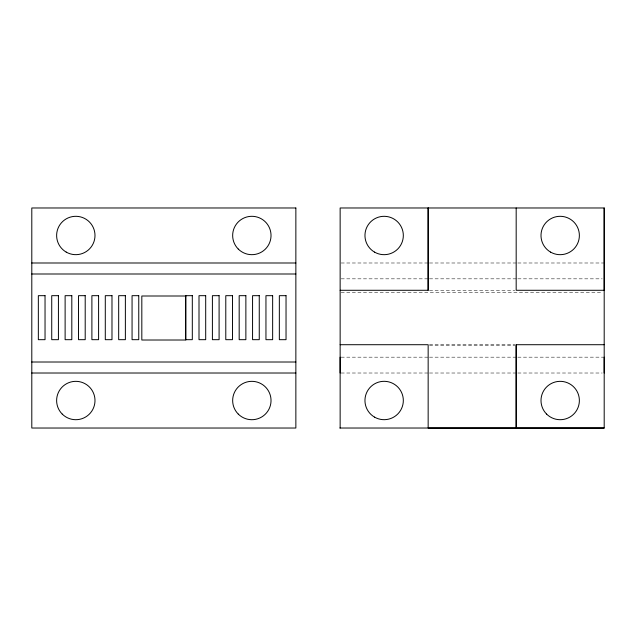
<?xml version="1.0" encoding="UTF-8"?>
<svg xmlns="http://www.w3.org/2000/svg" width="636" height="636" viewBox="0 0 636 636"><rect width="100%" height="100%" fill="white"/><g stroke="black" fill="none" stroke-linecap="round" stroke-linejoin="round"><path stroke-width="0.48" stroke-dasharray="3.18 2.39" d="M341.127 262.994L428.489 262.994M429.483 262.994L516.837 262.994M517.831 262.994L604.192 262.994M341.127 278.838L428.489 278.838M429.483 278.83L516.837 278.838M517.831 278.83L602.205 278.838M429.483 290.278L514.85 290.278M341.127 292.512L602.205 292.512M429.483 344.712L514.85 344.712M429.483 345.73L514.85 345.73M341.135 357.17L428.489 357.17M429.483 357.17L516.837 357.17M517.831 357.17L604.2 357.162M341.127 373.014L428.489 373.014M429.483 373.014L516.837 373.014M517.831 373.014L602.205 373.014"/><path stroke-width="0.95" d="M340.141 373.014L340.141 357.17M428.155 290.278L428.155 207.98L428.155 290.278L340.141 290.278M516.178 344.712L516.178 428.02L516.178 344.712L604.192 344.712M604.192 373.014L604.2 357.162M340.141 428.028L340.141 207.98L604.192 207.98L604.192 290.278L516.178 290.278L516.178 207.98M31.8 262.994L295.859 262.994M31.8 273.997L295.859 273.997M340.141 344.712L428.155 344.712L428.155 428.02L604.192 428.02L604.192 207.972M31.8 362.011L295.859 362.011M31.8 373.014L295.859 373.014M339.863 428.028L604.2 428.02M295.859 207.98L31.8 207.98L31.8 428.028L295.859 428.028L295.859 207.98M45.037 295.676L38.343 295.676L38.343 339.68L45.037 339.68L45.037 295.676M58.425 295.676L51.731 295.676L51.731 339.68L58.425 339.68L58.425 295.676M71.812 295.676L65.118 295.676L65.118 339.68L71.812 339.68L71.812 295.676M85.2 295.676L78.506 295.676L78.506 339.68L85.2 339.68L85.2 295.676M98.596 295.676L91.894 295.676L91.894 339.68L98.596 339.68L98.596 295.676M111.984 295.676L105.29 295.676L105.29 339.68L111.984 339.68L111.984 295.676M125.371 295.676L118.678 295.676L118.678 339.68L125.371 339.68L125.371 295.676M138.759 295.676L132.065 295.676L132.065 339.68L138.759 339.68L138.759 295.676M192.311 295.676L185.617 295.676L185.617 339.68L192.311 339.68L192.311 295.676M205.698 295.676L199.004 295.676L199.004 339.68L205.698 339.68L205.698 295.676M219.094 295.676L212.4 295.676L212.4 339.68L219.094 339.68L219.094 295.676M232.482 295.676L225.788 295.676L225.788 339.68L232.482 339.68L232.482 295.676M245.87 295.676L239.176 295.676L239.176 339.68L245.87 339.68L245.87 295.676M259.257 295.676L252.564 295.676L252.564 339.68L259.257 339.68L259.257 295.676M272.645 295.676L265.951 295.676L265.951 339.68L272.645 339.68L272.645 295.676M286.033 295.676L279.339 295.676L279.339 339.68L286.033 339.68L286.033 295.676M185.831 296.002L141.82 296.002L141.82 340.014L185.831 340.014L185.831 296.002M374.548 252.11A19.191 19.191 0 0 0 403.327 235.495A19.191 19.191 0 0 0 374.548 218.879A19.191 19.191 0 0 0 374.548 252.11M550.585 252.11A19.191 19.191 0 0 0 579.372 235.495A19.191 19.191 0 0 0 550.585 218.879A19.191 19.191 0 0 0 550.585 252.11M546.618 414.092A19.191 19.191 0 0 0 578.72 405.49A19.191 19.191 0 0 0 555.22 381.99A19.191 19.191 0 0 0 546.618 414.092M374.548 417.121A19.191 19.191 0 0 0 403.327 400.497A19.191 19.191 0 0 0 374.548 383.882A19.191 19.191 0 0 0 374.548 417.121M238.277 414.092A19.191 19.191 0 0 0 270.38 405.49A19.191 19.191 0 0 0 246.879 381.99A19.191 19.191 0 0 0 238.277 414.092M62.241 414.092A19.191 19.191 0 0 0 94.343 405.49A19.191 19.191 0 0 0 70.842 381.99A19.191 19.191 0 0 0 62.241 414.092M66.216 252.102A19.191 19.191 0 0 0 94.995 235.487A19.191 19.191 0 0 0 66.216 218.871A19.191 19.191 0 0 0 66.216 252.102M238.277 249.058A19.191 19.191 0 0 0 270.38 240.456A19.191 19.191 0 0 0 246.879 216.956A19.191 19.191 0 0 0 238.277 249.058"/></g></svg>
